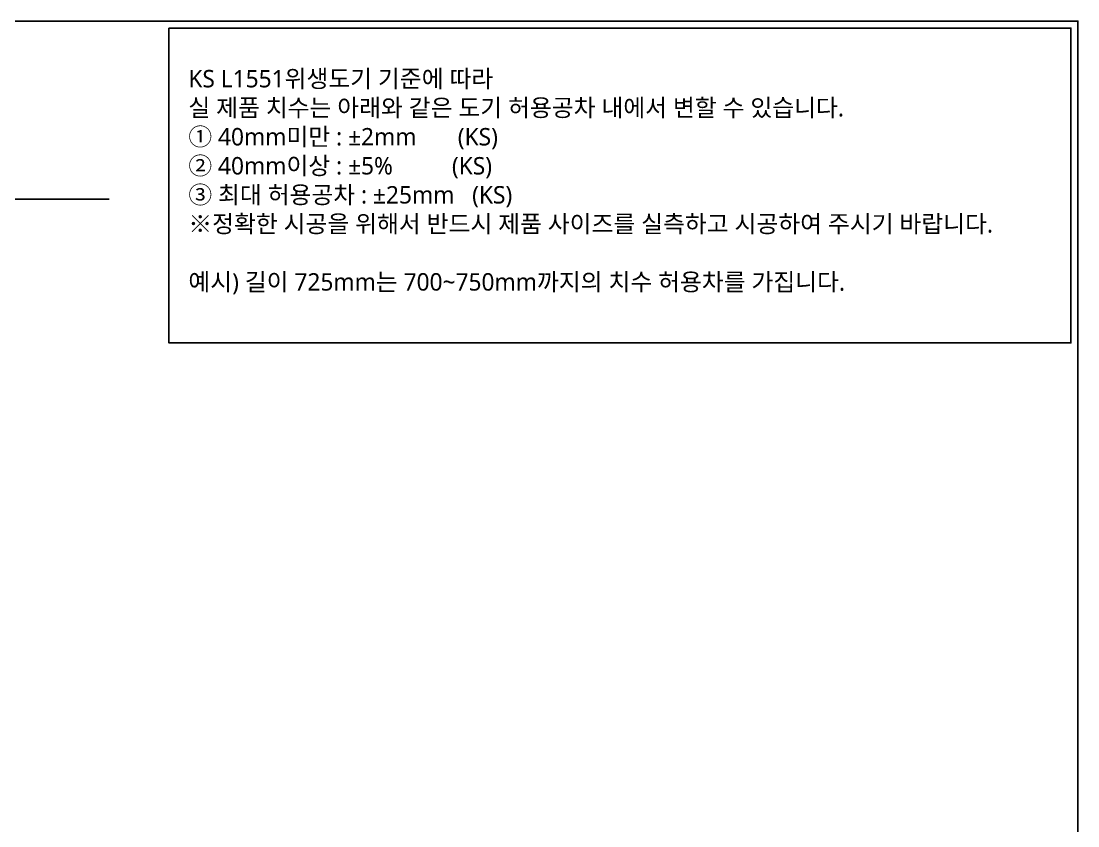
# Model space of a CAD drawing. Extents: x 3004 to 9384, y -52 to 2475.
# Drawn here: x 4433 to 5948, y 1320 to 2475 of the extents above; entities that cross this region are included whole.
import ezdxf
from ezdxf.lldxf.tags import DXFTag

# ---------------------------------------------------------------- set-up
doc = ezdxf.new("R2010")
doc.units = 0
doc.header["$LTSCALE"] = 20
doc.header["$MEASUREMENT"] = 0
for name, color, linetype in [('2', 2, 'CONTINUOUS'), ('3', 3, 'CONTINUOUS'), ('6', 6, 'CONTINUOUS')]:
    doc.layers.add(name, color=color, linetype=linetype)
doc.styles.add('ROMANS', font='NanumGothic.ttf', dxfattribs={"height": 10.144927})
tags = doc.linetypes.add('DASHED', pattern=[0.75, 0.5, -0.25]).pattern_tags.tags
tags[6:7] = [DXFTag(74, 4), DXFTag(75, 0), DXFTag(340, '0'), DXFTag(46, 1.0), DXFTag(50, 0.0), DXFTag(44, 0.0), DXFTag(45, 0.0)]
tags[4:5] = [DXFTag(74, 4), DXFTag(75, 0), DXFTag(340, '0'), DXFTag(46, 1.0), DXFTag(50, 0.0), DXFTag(44, 0.0), DXFTag(45, 0.0)]

msp = doc.modelspace()

# ---------------------------------------------------------------- linework, layer by layer
at = {"layer": '3', "color": 7}
msp.add_lwpolyline([(3313.3, 2219.9), (3313.3, 2475.3), (5948.4, 2475.3), (5948.4, 294.9), (5240.8, 294.9)], dxfattribs=at)
at = {"layer": '3', "linetype": 'DASHED'}
msp.add_lwpolyline([(4644.5, 2465.3), (5938.4, 2465.3), (5938.4, 2013.5), (4644.5, 2013.5)], close=True, dxfattribs=at)
at = {"layer": '6'}
msp.add_lwpolyline([(4558.6, 2219.9), (3313.3, 2219.9), (3313.3, 294.9), (4580.5, 294.9)], dxfattribs=at)

# ---------------------------------------------------------------- texts
at = {"layer": '2', "insert": (4672.4, 2244.1), "char_height": 25, "attachment_point": 4, "style": 'ROMANS'}
msp.add_mtext('KS L1551위생도기 기준에 따라 \\P실 제품 치수는 아래와 같은 도기 허용공차 내에서 변할 수 있습니다. \\P① 40mm미만 : ±2mm       (KS) \\P② 40mm이상 : ±5%          (KS)\\P③ 최대 허용공차 : ±25mm   (KS)\\P※정확한 시공을 위해서 반드시 제품 사이즈를 실측하고 시공하여 주시기 바랍니다.\\P\\P예시) 길이 725mm는 700~750mm까지의 치수 허용차를 가집니다.', dxfattribs=at)

doc.saveas('drawing.dxf')
